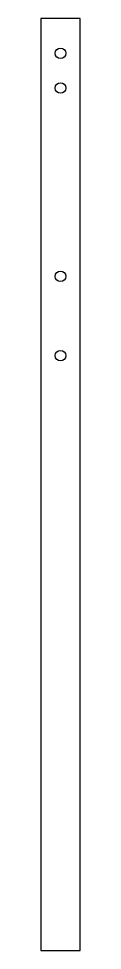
# Model space of a CAD drawing. Header units: inches. Extents: x 0 to 1, y 0 to 23.5.
import ezdxf

# ---------------------------------------------------------------- set-up
doc = ezdxf.new("R2010")
doc.units = ezdxf.units.IN
doc.header["$MEASUREMENT"] = 0

msp = doc.modelspace()

# ---------------------------------------------------------------- linework, layer by layer
msp.add_lwpolyline([(0, 0), (1, 0), (1, 23.5), (0, 23.5)], close=True)
for centre in [(0.5, 22.625), (0.5, 21.75), (0.5, 17), (0.5, 15)]:
    msp.add_circle(centre, 0.133)

doc.saveas('drawing.dxf')
